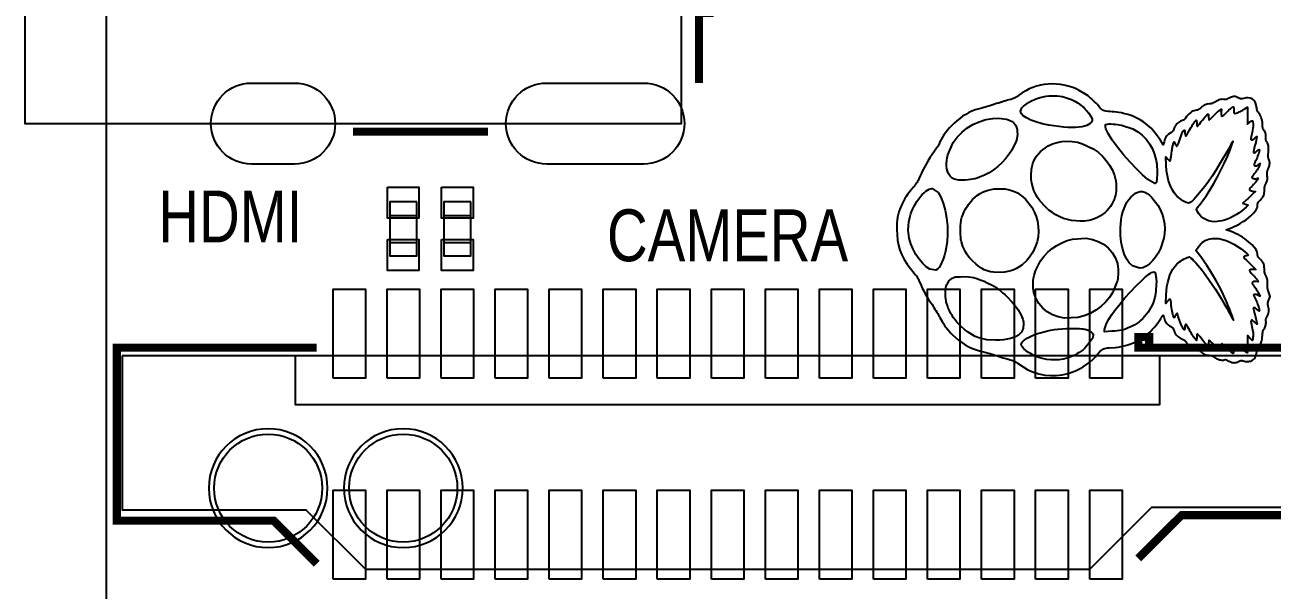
# Model space of a CAD drawing. Extents: x 2 to 217, y -24 to 87.
# Drawn here: x 81.74 to 104.82, y 37.11 to 47.58 of the extents above; entities that cross this region are included whole.
import ezdxf
from ezdxf.enums import TextEntityAlignment as Align

# ---------------------------------------------------------------- set-up
doc = ezdxf.new("R2010")
doc.units = 0
for name, color, linetype in [('BOARD_OUTLINE', 85, 'CONTINUOUS'), ('PARTS_BOTTOM', 12, 'CONTINUOUS'), ('PARTS_TOP', 30, 'CONTINUOUS'), ('PINS_BOTTOM', 5, 'CONTINUOUS'), ('PINS_TOP', 1, 'CONTINUOUS'), ('SILK_BOTTOM', 85, 'CONTINUOUS'), ('SILK_TOP', 2, 'CONTINUOUS')]:
    doc.layers.add(name, color=color, linetype=linetype)

msp = doc.modelspace()

# ---------------------------------------------------------------- linework, layer by layer
at = {"layer": 'BOARD_OUTLINE'}
msp.add_lwpolyline([(83.242642, 82), (83.242642, 3, 0.414214), (86.242642, 0), (136.242642, 0, 0.414214), (139.242642, 3), (139.242642, 82, 0.414214), (136.242642, 85), (86.242642, 85, 0.414214)], format="xyb", close=True, dxfattribs=at)
at = {"layer": 'PARTS_BOTTOM'}
for points in [[(86.242642, 37.9, 1), (86.242642, 40.1, 1), (86.242642, 37.9)], [(88.742642, 37.9, 1), (88.742642, 40.1, 1), (88.742642, 37.9)]]:
    msp.add_lwpolyline(points, format="xyb", dxfattribs=at)
at = {"layer": 'PARTS_TOP'}
for points in [[(93.892642, 60.25), (81.742642, 60.25), (81.742642, 45.75), (93.892642, 45.75), (93.892642, 60.25)], [(88.992642, 44.3), (88.492642, 44.3), (88.492642, 43.3), (88.992642, 43.3), (88.992642, 44.3)], [(89.992642, 44.3), (89.492642, 44.3), (89.492642, 43.3), (89.992642, 43.3), (89.992642, 44.3)], [(88.492642, 44.05), (88.992642, 44.05)], [(89.492642, 44.05), (89.992642, 44.05)], [(88.492642, 43.55), (88.992642, 43.55)], [(89.492642, 43.55), (89.992642, 43.55)], [(83.542642, 41.45), (83.542642, 38.6), (86.942642, 38.6), (88.042642, 37.5), (101.442642, 37.5), (102.592642, 38.65), (105.942642, 38.65), (105.942642, 41.45), (83.542642, 41.45)], [(86.742642, 41.45), (86.742642, 40.55), (102.742642, 40.55), (102.742642, 41.45)]]:
    msp.add_lwpolyline(points, dxfattribs=at)
at = {"layer": 'PINS_BOTTOM'}
for points in [[(86.732642, 45), (85.932642, 45, -1), (85.932642, 46.5), (86.732642, 46.5, -1)], [(93.192642, 45), (91.392642, 45, -1), (91.392642, 46.5), (93.192642, 46.5, -1)]]:
    msp.add_lwpolyline(points, format="xyb", close=True, dxfattribs=at)
for centre in [(86.242642, 39), (88.742642, 39)]:
    msp.add_circle(centre, 1, dxfattribs=at)
at = {"layer": 'PINS_TOP'}
for points in [[(86.732642, 45), (85.932642, 45, -1), (85.932642, 46.5), (86.732642, 46.5, -1)], [(93.192642, 45), (91.392642, 45, -1), (91.392642, 46.5), (93.192642, 46.5, -1)]]:
    msp.add_lwpolyline(points, format="xyb", close=True, dxfattribs=at)
for points in [[(88.452642, 44.57), (89.032642, 44.57), (89.032642, 44), (88.452642, 44)], [(89.452642, 44.57), (90.032642, 44.57), (90.032642, 44), (89.452642, 44)], [(88.452642, 43.6), (89.032642, 43.6), (89.032642, 43.03), (88.452642, 43.03)], [(89.452642, 43.6), (90.032642, 43.6), (90.032642, 43.03), (89.452642, 43.03)], [(87.442642, 41.035), (87.442642, 42.685), (88.042642, 42.685), (88.042642, 41.035)], [(88.442642, 41.035), (88.442642, 42.685), (89.042642, 42.685), (89.042642, 41.035)], [(89.442642, 41.035), (89.442642, 42.685), (90.042642, 42.685), (90.042642, 41.035)], [(90.442642, 41.035), (90.442642, 42.685), (91.042642, 42.685), (91.042642, 41.035)], [(91.442642, 41.035), (91.442642, 42.685), (92.042642, 42.685), (92.042642, 41.035)], [(92.442642, 41.035), (92.442642, 42.685), (93.042642, 42.685), (93.042642, 41.035)], [(93.442642, 41.035), (93.442642, 42.685), (94.042642, 42.685), (94.042642, 41.035)], [(94.442642, 41.035), (94.442642, 42.685), (95.042642, 42.685), (95.042642, 41.035)], [(95.442642, 41.035), (95.442642, 42.685), (96.042642, 42.685), (96.042642, 41.035)], [(96.442642, 41.035), (96.442642, 42.685), (97.042642, 42.685), (97.042642, 41.035)], [(97.442642, 41.035), (97.442642, 42.685), (98.042642, 42.685), (98.042642, 41.035)], [(98.442642, 41.035), (98.442642, 42.685), (99.042642, 42.685), (99.042642, 41.035)], [(99.442642, 41.035), (99.442642, 42.685), (100.042642, 42.685), (100.042642, 41.035)], [(100.442642, 41.035), (100.442642, 42.685), (101.042642, 42.685), (101.042642, 41.035)], [(101.442642, 41.035), (101.442642, 42.685), (102.042642, 42.685), (102.042642, 41.035)], [(87.442642, 37.315), (87.442642, 38.965), (88.042642, 38.965), (88.042642, 37.315)], [(88.442642, 37.315), (88.442642, 38.965), (89.042642, 38.965), (89.042642, 37.315)], [(89.442642, 37.315), (89.442642, 38.965), (90.042642, 38.965), (90.042642, 37.315)], [(90.442642, 37.315), (90.442642, 38.965), (91.042642, 38.965), (91.042642, 37.315)], [(91.442642, 37.315), (91.442642, 38.965), (92.042642, 38.965), (92.042642, 37.315)], [(92.442642, 37.315), (92.442642, 38.965), (93.042642, 38.965), (93.042642, 37.315)], [(93.442642, 37.315), (93.442642, 38.965), (94.042642, 38.965), (94.042642, 37.315)], [(94.442642, 37.315), (94.442642, 38.965), (95.042642, 38.965), (95.042642, 37.315)], [(95.442642, 37.315), (95.442642, 38.965), (96.042642, 38.965), (96.042642, 37.315)], [(96.442642, 37.315), (96.442642, 38.965), (97.042642, 38.965), (97.042642, 37.315)], [(97.442642, 37.315), (97.442642, 38.965), (98.042642, 38.965), (98.042642, 37.315)], [(98.442642, 37.315), (98.442642, 38.965), (99.042642, 38.965), (99.042642, 37.315)], [(99.442642, 37.315), (99.442642, 38.965), (100.042642, 38.965), (100.042642, 37.315)], [(100.442642, 37.315), (100.442642, 38.965), (101.042642, 38.965), (101.042642, 37.315)], [(101.442642, 37.315), (101.442642, 38.965), (102.042642, 38.965), (102.042642, 37.315)]]:
    msp.add_lwpolyline(points, close=True, dxfattribs=at)
at = {"layer": 'SILK_BOTTOM'}
for points in [[(104.760342, 45.0731), (104.753942, 45.0919), (104.751242, 45.1021), (104.748942, 45.1127), (104.747142, 45.1232), (104.745842, 45.1335), (104.745042, 45.1432), (104.744842, 45.1522), (104.745242, 45.1602), (104.750342, 45.2456), (104.750942, 45.2801), (104.750142, 45.3097), (104.747842, 45.3351), (104.744242, 45.3566), (104.739142, 45.3749), (104.732442, 45.3905), (104.724342, 45.4038), (104.713242, 45.4202), (104.709142, 45.428), (104.705942, 45.4355), (104.703542, 45.4429), (104.702142, 45.4501), (104.701442, 45.4571), (104.701542, 45.4641), (104.702342, 45.4711), (104.704142, 45.5072), (104.702142, 45.5278), (104.698442, 45.549), (104.693342, 45.5697), (104.687042, 45.5892), (104.679642, 45.6065), (104.671542, 45.6209), (104.662842, 45.6312), (104.653542, 45.6423), (104.649942, 45.6489), (104.646942, 45.6564), (104.644642, 45.6652), (104.642942, 45.6755), (104.641742, 45.6874), (104.641042, 45.7012), (104.640842, 45.7171), (104.636842, 45.7745), (104.632142, 45.8027), (104.625642, 45.8301), (104.617642, 45.8563), (104.608142, 45.8809), (104.597342, 45.9035), (104.585442, 45.9236), (104.572342, 45.941), (104.558242, 45.9595), (104.552642, 45.969), (104.547842, 45.979), (104.543742, 45.9897), (104.540342, 46.0012), (104.537442, 46.0138), (104.534942, 46.0277), (104.532942, 46.0431), (104.513042, 46.1304), (104.495742, 46.1635), (104.473542, 46.1895), (104.446342, 46.2086), (104.414242, 46.2206), (104.377142, 46.2257), (104.335142, 46.2238), (104.288042, 46.2149), (104.262642, 46.2097), (104.252242, 46.2086), (104.242642, 46.2085), (104.233442, 46.2096), (104.224142, 46.2118), (104.214242, 46.2154), (104.203242, 46.2202), (104.190642, 46.2265), (104.152842, 46.2429), (104.135942, 46.2473), (104.119642, 46.249), (104.103142, 46.2482), (104.085942, 46.2447), (104.067342, 46.2385), (104.046742, 46.2298), (104.023542, 46.2183), (103.994942, 46.2042), (103.983142, 46.1992), (103.972542, 46.1955), (103.962842, 46.1931), (103.953742, 46.1919), (103.945042, 46.1918), (103.936242, 46.1929), (103.927242, 46.1951), (103.894942, 46.1986), (103.877442, 46.1972), (103.858942, 46.1937), (103.839842, 46.1882), (103.820042, 46.1807), (103.799742, 46.1712), (103.778942, 46.1598), (103.757842, 46.1464), (103.734242, 46.1322), (103.723142, 46.1265), (103.712342, 46.1219), (103.701542, 46.1181), (103.690842, 46.1152), (103.679842, 46.1132), (103.668642, 46.112), (103.656942, 46.1116), (103.616142, 46.108), (103.596942, 46.1034), (103.578342, 46.0969), (103.560342, 46.0886), (103.542842, 46.0784), (103.525742, 46.0663), (103.508842, 46.0522), (103.492142, 46.0362), (103.474842, 46.0198), (103.466542, 46.0133), (103.458442, 46.0078), (103.450442, 46.0033), (103.442742, 45.9999), (103.435042, 45.9975), (103.427642, 45.996), (103.420242, 45.9956), (103.374942, 45.9877), (103.351742, 45.978), (103.328342, 45.9647), (103.304942, 45.9479), (103.281742, 45.9277), (103.258842, 45.9042), (103.236542, 45.8777), (103.214842, 45.8482), (103.204742, 45.835), (103.199242, 45.829), (103.193742, 45.8236), (103.188342, 45.819), (103.183242, 45.8152), (103.178442, 45.8123), (103.174242, 45.8105), (103.170742, 45.8099), (103.142142, 45.8023), (103.124542, 45.7938), (103.105942, 45.7828), (103.087342, 45.7702), (103.069542, 45.7565), (103.053542, 45.7422), (103.040142, 45.7281), (103.030342, 45.7148), (103.021442, 45.6989), (103.016842, 45.6899), (103.012342, 45.6804), (103.008042, 45.6708), (103.003942, 45.6611), (103.000242, 45.6518), (102.997042, 45.6429), (102.994342, 45.6347), (102.986642, 45.6154), (102.982042, 45.6073), (102.976642, 45.6001), (102.970342, 45.5935), (102.963042, 45.5874), (102.954442, 45.5818), (102.944442, 45.5763), (102.932842, 45.5709), (102.898642, 45.5501), (102.883242, 45.5364), (102.869042, 45.5206), (102.856042, 45.5027), (102.844442, 45.4828), (102.834142, 45.461), (102.825342, 45.4374), (102.818042, 45.4119), (102.804042, 45.3562), (102.750742, 45.4409), (102.637542, 45.5948), (102.576942, 45.661), (102.513542, 45.7202), (102.447042, 45.7726), (102.377142, 45.8184), (102.303942, 45.8578), (102.226942, 45.8909), (102.146242, 45.9178), (102.070242, 45.9369), (102.028042, 45.9454), (101.984442, 45.953), (101.940542, 45.9595), (101.897342, 45.9649), (101.855942, 45.969), (101.817442, 45.9715), (101.783042, 45.9724), (101.738942, 45.9774), (101.717342, 45.9834), (101.696642, 45.9915), (101.677142, 46.0015), (101.659142, 46.0131), (101.643142, 46.0262), (101.629342, 46.0405), (101.618242, 46.0559), (101.585342, 46.0992), (101.561142, 46.1259), (101.533442, 46.1545), (101.503442, 46.1836), (101.472342, 46.2121), (101.441442, 46.2389), (101.411942, 46.2626), (101.385042, 46.2822), (101.249442, 46.3632), (101.181542, 46.3956), (101.113042, 46.4227), (101.043542, 46.4446), (100.972842, 46.4615), (100.900442, 46.4735), (100.826042, 46.4805), (100.749242, 46.4829), (100.601342, 46.4724), (100.529642, 46.4594), (100.459442, 46.4411), (100.390742, 46.4177), (100.323742, 46.3892), (100.258142, 46.3555), (100.194242, 46.3167), (100.131942, 46.2729), (100.095042, 46.2469), (100.078142, 46.2363), (100.061942, 46.227), (100.046242, 46.219), (100.030642, 46.212), (100.014942, 46.206), (99.998942, 46.2008), (99.982242, 46.1963), (99.946042, 46.1871), (99.921042, 46.18), (99.892442, 46.1716), (99.860942, 46.1621), (99.827342, 46.1519), (99.792342, 46.141), (99.756742, 46.1298), (99.721242, 46.1186), (99.649142, 46.0955), (99.613042, 46.0843), (99.577842, 46.0738), (99.544542, 46.064), (99.513842, 46.0553), (99.486442, 46.0478), (99.463242, 46.0417), (99.445042, 46.0373), (99.324342, 46.0024), (99.264942, 45.9787), (99.206242, 45.951), (99.148642, 45.9194), (99.092242, 45.884), (99.037242, 45.845), (98.983842, 45.8025), (98.932242, 45.7565), (98.851242, 45.6729), (98.813442, 45.6287), (98.778242, 45.5837), (98.745942, 45.5388), (98.717142, 45.4946), (98.692442, 45.4519), (98.672342, 45.4113), (98.657242, 45.3736), (98.648242, 45.3553), (98.640842, 45.3422), (98.631842, 45.3271), (98.621342, 45.3104), (98.609742, 45.2925), (98.597242, 45.2738), (98.583942, 45.2547), (98.570242, 45.2356), (98.486642, 45.1134), (98.449742, 45.0553), (98.415742, 44.9986), (98.384542, 44.9431), (98.355742, 44.8883), (98.329342, 44.834), (98.304942, 44.7797), (98.282442, 44.725), (98.268042, 44.6941), (98.258942, 44.6777), (98.248642, 44.6608), (98.237342, 44.6436), (98.225142, 44.6262), (98.212042, 44.6088), (98.198242, 44.5914), (98.183842, 44.5742), (98.121442, 44.5004), (98.095342, 44.4671), (98.072042, 44.4351), (98.050742, 44.4035), (98.030942, 44.3715), (98.012142, 44.3383), (97.993642, 44.3028), (97.974942, 44.2644), (97.931042, 44.1616), (97.914142, 44.1123), (97.900442, 44.0633), (97.889542, 44.0136), (97.881442, 43.9625), (97.875942, 43.9089), (97.872742, 43.8521), (97.871742, 43.791), (97.885642, 43.5899), (97.904142, 43.4961), (97.930842, 43.4059), (97.965942, 43.3184), (98.009842, 43.2327), (98.062842, 43.1481), (98.125442, 43.0637), (98.197742, 42.9788), (98.220142, 42.9514), (98.231042, 42.9365), (98.241542, 42.9212), (98.251542, 42.9056), (98.260742, 42.89), (98.269042, 42.8747), (98.276342, 42.8597), (98.282442, 42.8454), (98.321542, 42.754), (98.345842, 42.7037), (98.372742, 42.6517), (98.401442, 42.5989), (98.431742, 42.5461), (98.462942, 42.4943), (98.494542, 42.4445), (98.526142, 42.3975), (98.561642, 42.3447), (98.579942, 42.3163), (98.598042, 42.2874), (98.615542, 42.2589), (98.632042, 42.2312), (98.647042, 42.2052), (98.660242, 42.1815), (98.671142, 42.1608), (98.713342, 42.0835), (98.735642, 42.0472), (98.759042, 42.0122), (98.783742, 41.9781), (98.810142, 41.9445), (98.838242, 41.9112), (98.868442, 41.8778), (98.900842, 41.8441), (99.017942, 41.7383), (99.078542, 41.6932), (99.141242, 41.6531), (99.206242, 41.6176), (99.274342, 41.5865), (99.345742, 41.5595), (99.421042, 41.5364), (99.500742, 41.5169), (99.544742, 41.5063), (99.571342, 41.4992), (99.600142, 41.4912), (99.630242, 41.4824), (99.661042, 41.473), (99.691742, 41.4633), (99.721742, 41.4535), (99.750242, 41.4438), (99.807342, 41.4245), (99.835942, 41.4153), (99.863942, 41.4065), (99.890442, 41.3985), (99.915042, 41.3914), (99.937042, 41.3854), (99.955742, 41.3808), (99.970642, 41.3776), (100.002442, 41.3694), (100.017342, 41.3642), (100.031942, 41.3582), (100.046242, 41.3513), (100.060442, 41.3435), (100.074742, 41.3347), (100.089242, 41.3248), (100.104142, 41.3138), (100.299342, 41.1916), (100.400842, 41.1474), (100.504542, 41.1145), (100.610042, 41.093), (100.716942, 41.083), (100.825142, 41.0846), (100.934242, 41.0976), (101.043942, 41.1224), (101.181842, 41.1734), (101.251342, 41.2074), (101.319242, 41.2461), (101.384442, 41.2884), (101.445342, 41.3335), (101.500642, 41.3807), (101.549142, 41.4289), (101.589242, 41.4774), (101.632342, 41.5287), (101.653642, 41.5484), (101.675442, 41.5645), (101.697942, 41.5772), (101.721742, 41.5866), (101.747042, 41.5931), (101.774242, 41.5969), (101.803942, 41.5981), (101.911942, 41.6044), (101.967342, 41.6115), (102.022842, 41.6212), (102.077942, 41.6333), (102.132042, 41.6477), (102.184642, 41.6643), (102.235242, 41.683), (102.283142, 41.7037), (102.399942, 41.7666), (102.453742, 41.8028), (102.504942, 41.8426), (102.553842, 41.8862), (102.600942, 41.934), (102.646442, 41.9862), (102.690842, 42.0431), (102.734442, 42.1051), (102.756842, 42.1388), (102.767142, 42.1538), (102.776542, 42.1672), (102.784842, 42.1788), (102.791842, 42.1883), (102.797342, 42.1954), (102.801142, 42.1999), (102.802942, 42.2014), (102.805142, 42.1983), (102.806642, 42.1947), (102.808342, 42.1898), (102.810342, 42.1838), (102.812342, 42.1768), (102.814542, 42.1691), (102.816842, 42.1606), (102.819142, 42.1515), (102.835642, 42.1053), (102.846142, 42.0842), (102.858042, 42.0647), (102.871142, 42.0471), (102.885442, 42.0313), (102.900742, 42.0176), (102.917042, 42.0062), (102.934042, 41.9972), (102.955942, 41.9864), (102.964542, 41.9806), (102.971942, 41.9743), (102.978342, 41.9671), (102.983942, 41.9589), (102.989142, 41.9493), (102.994042, 41.9382), (102.999042, 41.9253), (103.018542, 41.8779), (103.030342, 41.8575), (103.043542, 41.839), (103.058342, 41.8223), (103.074842, 41.8074), (103.092942, 41.7942), (103.112942, 41.7825), (103.134742, 41.7721), (103.161142, 41.7595), (103.173142, 41.7524), (103.184442, 41.7448), (103.195142, 41.7367), (103.205042, 41.728), (103.214342, 41.7189), (103.223042, 41.7092), (103.231042, 41.699), (103.267442, 41.6556), (103.286042, 41.6373), (103.304942, 41.6214), (103.324042, 41.6079), (103.343142, 41.5967), (103.362342, 41.5881), (103.381442, 41.582), (103.400442, 41.5784), (103.424242, 41.5739), (103.435042, 41.5705), (103.445442, 41.5662), (103.455542, 41.5609), (103.465742, 41.5545), (103.476042, 41.5468), (103.486642, 41.5378), (103.497942, 41.5273), (103.532042, 41.4981), (103.548342, 41.4869), (103.564742, 41.4777), (103.581242, 41.4706), (103.598342, 41.4652), (103.616242, 41.4616), (103.635242, 41.4595), (103.655742, 41.4588), (103.677542, 41.4572), (103.688142, 41.4551), (103.698942, 41.4519), (103.709842, 41.4478), (103.721142, 41.4425), (103.733042, 41.4361), (103.745542, 41.4284), (103.759042, 41.4194), (103.801142, 41.3946), (103.822142, 41.3853), (103.842842, 41.378), (103.862942, 41.3729), (103.882242, 41.37), (103.900542, 41.3694), (103.917542, 41.3711), (103.933042, 41.3753), (103.947142, 41.3789), (103.954042, 41.3793), (103.961042, 41.3786), (103.968442, 41.3769), (103.976242, 41.374), (103.984842, 41.3699), (103.994342, 41.3646), (104.004942, 41.3579), (104.046642, 41.3355), (104.067342, 41.3285), (104.088142, 41.3241), (104.108942, 41.3225), (104.129742, 41.3235), (104.150742, 41.3273), (104.171742, 41.3337), (104.192942, 41.3428), (104.219042, 41.3541), (104.229542, 41.3577), (104.239042, 41.3602), (104.247742, 41.3614), (104.256142, 41.3616), (104.264642, 41.3606), (104.273542, 41.3586), (104.283442, 41.3556), (104.322342, 41.346), (104.342542, 41.3438), (104.362742, 41.3434), (104.382642, 41.3447), (104.401842, 41.3476), (104.420042, 41.3521), (104.436742, 41.3583), (104.451642, 41.366), (104.480142, 41.3886), (104.492042, 41.4024), (104.502442, 41.4181), (104.511342, 41.4357), (104.518842, 41.4553), (104.524842, 41.4771), (104.529542, 41.501), (104.532942, 41.5273), (104.536742, 41.5551), (104.539242, 41.5674), (104.542242, 41.5786), (104.545742, 41.5889), (104.549742, 41.5982), (104.554342, 41.6067), (104.559542, 41.6144), (104.565442, 41.6213), (104.593042, 41.6567), (104.603942, 41.6754), (104.613042, 41.6953), (104.620642, 41.7165), (104.626642, 41.7396), (104.631442, 41.7649), (104.634942, 41.7926), (104.637342, 41.8232), (104.640842, 41.8645), (104.643042, 41.8812), (104.645642, 41.8956), (104.648642, 41.908), (104.652142, 41.9187), (104.656242, 41.9278), (104.660942, 41.9357), (104.666342, 41.9427), (104.683242, 41.9683), (104.690142, 41.9844), (104.695942, 42.002), (104.700542, 42.0205), (104.703642, 42.0395), (104.705242, 42.0583), (104.705242, 42.0765), (104.703442, 42.0935), (104.701842, 42.1103), (104.702142, 42.1181), (104.703242, 42.1256), (104.705142, 42.1331), (104.707942, 42.1405), (104.711642, 42.1481), (104.716342, 42.156), (104.722042, 42.1643), (104.740342, 42.1997), (104.746942, 42.2212), (104.751642, 42.2445), (104.754542, 42.2691), (104.755542, 42.2946), (104.754542, 42.3204), (104.751542, 42.3459), (104.746442, 42.3708), (104.740142, 42.3982), (104.738842, 42.4097), (104.738742, 42.4205), (104.739942, 42.4312), (104.742342, 42.4426), (104.746142, 42.4552), (104.751342, 42.4698), (104.758042, 42.4869), (104.783542, 42.5484), (104.756842, 42.6215), (104.744642, 42.6567), (104.740142, 42.673), (104.736742, 42.689), (104.734242, 42.7051), (104.732542, 42.7219), (104.731542, 42.7398), (104.731142, 42.7591), (104.731342, 42.7804), (104.731842, 42.8218), (104.731142, 42.8385), (104.729542, 42.8534), (104.727042, 42.867), (104.723442, 42.8801), (104.718542, 42.8932), (104.712342, 42.9069), (104.704642, 42.922), (104.692042, 42.9492), (104.687342, 42.9623), (104.683442, 42.9753), (104.680442, 42.9885), (104.678242, 43.0023), (104.676742, 43.0169), (104.675942, 43.0326), (104.675642, 43.0496), (104.672442, 43.1008), (104.668242, 43.1232), (104.662042, 43.1439), (104.653542, 43.1636), (104.642842, 43.1826), (104.629442, 43.2013), (104.613342, 43.2203), (104.594442, 43.2399), (104.572642, 43.2624), (104.564842, 43.272), (104.558842, 43.2811), (104.554342, 43.2901), (104.551242, 43.2994), (104.549342, 43.3096), (104.548242, 43.3209), (104.548042, 43.3339), (104.542742, 43.3709), (104.535742, 43.3899), (104.525642, 43.4095), (104.512042, 43.4302), (104.494842, 43.4523), (104.473842, 43.4761), (104.448642, 43.5018), (104.419242, 43.53), (104.346042, 43.5923), (104.307642, 43.6206), (104.267842, 43.647), (104.226342, 43.6718), (104.183042, 43.695), (104.137642, 43.7167), (104.089942, 43.7371), (104.039742, 43.7562), (103.966742, 43.7829), (104.046742, 43.8142), (104.170842, 43.8697), (104.229042, 43.9009), (104.284142, 43.934), (104.335742, 43.9689), (104.383542, 44.0053), (104.426942, 44.0428), (104.465642, 44.0813), (104.499242, 44.1205), (104.521742, 44.1511), (104.529942, 44.1639), (104.536342, 44.1757), (104.541042, 44.1868), (104.544342, 44.1978), (104.546542, 44.2091), (104.547642, 44.2211), (104.548042, 44.2342), (104.549142, 44.2596), (104.551042, 44.27), (104.553942, 44.2796), (104.558342, 44.2887), (104.564342, 44.2978), (104.572142, 44.3076), (104.582142, 44.3183), (104.594442, 44.3306), (104.629442, 44.3691), (104.642842, 44.3878), (104.653542, 44.4067), (104.662042, 44.4263), (104.668242, 44.4469), (104.672442, 44.4691), (104.674842, 44.4932), (104.675642, 44.5197), (104.676742, 44.5527), (104.678242, 44.5672), (104.680542, 44.5807), (104.683642, 44.5937), (104.687642, 44.6064), (104.692642, 44.6192), (104.698642, 44.6323), (104.705842, 44.6461), (104.720142, 44.6747), (104.724942, 44.6871), (104.728342, 44.6992), (104.730542, 44.7116), (104.731542, 44.725), (104.731442, 44.7402), (104.730642, 44.7578), (104.729042, 44.7784), (104.726542, 44.8148), (104.726442, 44.8301), (104.727142, 44.844), (104.728742, 44.8568), (104.731142, 44.8691), (104.734542, 44.8811), (104.738742, 44.8933), (104.744042, 44.9061), (104.762142, 44.9526), (104.767842, 44.9726), (104.771542, 44.9909), (104.773242, 45.008), (104.772842, 45.0244), (104.770542, 45.0404), (104.766342, 45.0565)], [(101.450042, 45.7496), (101.389242, 45.714), (101.347242, 45.7004), (101.298042, 45.6897), (101.242242, 45.682), (101.180442, 45.6773), (101.113042, 45.6757), (101.040742, 45.6774), (100.963842, 45.6823), (100.685842, 45.7197), (100.561042, 45.7471), (100.449042, 45.7792), (100.352042, 45.815), (100.272542, 45.8537), (100.212742, 45.8944), (100.175142, 45.9362), (100.162142, 45.9782), (100.188842, 46.0382), (100.219742, 46.0711), (100.260342, 46.1044), (100.308742, 46.137), (100.363542, 46.1679), (100.423042, 46.196), (100.485642, 46.2201), (100.549642, 46.2392), (100.639842, 46.2555), (100.689042, 46.2601), (100.739642, 46.2624), (100.790642, 46.2624), (100.841142, 46.2601), (100.889942, 46.2555), (100.936242, 46.2485), (100.978942, 46.2392), (101.107742, 46.193), (101.170242, 46.1611), (101.230342, 46.1243), (101.286942, 46.0834), (101.339142, 46.0389), (101.385942, 45.9916), (101.426342, 45.9421), (101.459342, 45.8911), (101.480642, 45.8496), (101.486342, 45.8328), (101.488642, 45.8178), (101.487742, 45.804), (101.483342, 45.7909), (101.475642, 45.7779), (101.464542, 45.7643)], [(104.556142, 44.9165), (104.545242, 44.8991), (104.538342, 44.8887), (104.530742, 44.8777), (104.522542, 44.8662), (104.513942, 44.8545), (104.505142, 44.843), (104.496342, 44.8318), (104.487642, 44.8214), (104.472242, 44.8017), (104.465442, 44.7924), (104.459242, 44.7838), (104.453942, 44.7759), (104.449542, 44.7691), (104.446342, 44.7634), (104.444242, 44.7591), (104.443542, 44.7564), (104.451042, 44.7439), (104.459442, 44.7384), (104.469942, 44.7338), (104.481842, 44.7302), (104.494642, 44.7279), (104.507442, 44.7271), (104.519642, 44.728), (104.530542, 44.7309), (104.540842, 44.7342), (104.545342, 44.7354), (104.549342, 44.7363), (104.552842, 44.7369), (104.555642, 44.7371), (104.557842, 44.737), (104.559142, 44.7364), (104.559642, 44.7355), (104.549842, 44.7147), (104.538942, 44.6984), (104.525042, 44.6796), (104.509042, 44.6592), (104.491742, 44.6384), (104.473842, 44.6181), (104.456442, 44.5995), (104.440042, 44.5835), (104.414642, 44.5592), (104.406342, 44.5504), (104.400742, 44.5431), (104.397642, 44.5371), (104.396842, 44.5319), (104.398142, 44.5272), (104.401442, 44.5225), (104.406442, 44.5174), (104.416242, 44.5112), (104.422342, 44.5083), (104.429142, 44.5056), (104.436342, 44.5031), (104.443942, 44.5009), (104.451642, 44.499), (104.459242, 44.4975), (104.466742, 44.4965), (104.507342, 44.493), (104.455142, 44.4408), (104.432942, 44.4189), (104.420242, 44.4066), (104.406842, 44.3938), (104.392942, 44.3807), (104.379142, 44.3678), (104.365542, 44.3553), (104.352442, 44.3436), (104.340342, 44.3329), (104.277642, 44.2772), (104.326342, 44.2586), (104.375142, 44.24), (104.336842, 44.2006), (104.258042, 44.1334), (104.209542, 44.0994), (104.156942, 44.0664), (104.101742, 44.0352), (104.045642, 44.0067), (103.990042, 43.9818), (103.936542, 43.9615), (103.886642, 43.9465), (103.760142, 43.9314), (103.700042, 43.9364), (103.642942, 43.9495), (103.589542, 43.9704), (103.540742, 43.9988), (103.497042, 44.0344), (103.459342, 44.077), (103.428342, 44.1263), (103.419742, 44.1457), (103.418242, 44.1538), (103.419042, 44.162), (103.422342, 44.1711), (103.428742, 44.182), (103.438442, 44.1956), (103.451642, 44.2127), (103.468942, 44.2342), (103.603042, 44.4184), (103.671642, 44.5256), (103.739942, 44.6405), (103.806942, 44.7612), (103.871542, 44.8858), (103.932742, 45.0125), (103.989542, 45.1394), (104.040942, 45.2646), (104.081542, 45.3711), (104.091842, 45.4015), (104.095242, 45.4167), (104.091542, 45.4167), (104.080542, 45.4015), (104.062042, 45.3711), (104.035742, 45.3254), (104.001542, 45.2646), (103.846642, 44.9967), (103.774742, 44.8801), (103.705642, 44.7735), (103.638442, 44.6758), (103.572242, 44.5859), (103.506442, 44.5026), (103.440142, 44.4248), (103.372642, 44.3514), (103.323342, 44.3028), (103.304442, 44.2881), (103.287142, 44.2795), (103.269942, 44.2768), (103.250942, 44.2798), (103.228642, 44.2881), (103.201242, 44.3016), (103.167242, 44.3201), (103.055242, 44.4068), (103.007742, 44.4645), (102.966342, 44.5311), (102.931142, 44.6061), (102.902442, 44.689), (102.880442, 44.7793), (102.865342, 44.8766), (102.857442, 44.9803), (102.851642, 45.1311), (102.886442, 45.0905), (102.900842, 45.0752), (102.907242, 45.0694), (102.913042, 45.0648), (102.918342, 45.0615), (102.922942, 45.0595), (102.926842, 45.0588), (102.930242, 45.0595), (102.932842, 45.0615), (102.937342, 45.0731), (102.939942, 45.0841), (102.942642, 45.098), (102.945442, 45.1144), (102.948242, 45.133), (102.951042, 45.1532), (102.953642, 45.1748), (102.956042, 45.1973), (102.962242, 45.2433), (102.965742, 45.2659), (102.969442, 45.2876), (102.973242, 45.3079), (102.976942, 45.3263), (102.980642, 45.3424), (102.984142, 45.3556), (102.987442, 45.3655), (103.005942, 45.4085), (103.025742, 45.369), (103.033042, 45.3556), (103.036842, 45.3495), (103.040642, 45.344), (103.044342, 45.3391), (103.047742, 45.3351), (103.050942, 45.3321), (103.053642, 45.3302), (103.055842, 45.3296), (103.061342, 45.3359), (103.065542, 45.3439), (103.070642, 45.3547), (103.076342, 45.3679), (103.082542, 45.3833), (103.089042, 45.4004), (103.095642, 45.419), (103.102242, 45.4386), (103.138742, 45.5384), (103.154442, 45.5751), (103.168242, 45.6026), (103.179942, 45.6207), (103.189342, 45.629), (103.196242, 45.6273), (103.200542, 45.6154), (103.202042, 45.5929), (103.204242, 45.566), (103.206642, 45.5534), (103.209742, 45.5419), (103.213342, 45.5322), (103.217142, 45.5246), (103.221142, 45.5197), (103.225042, 45.518), (103.228742, 45.5198), (103.233342, 45.5278), (103.237642, 45.5356), (103.243142, 45.5456), (103.249642, 45.5575), (103.256942, 45.571), (103.264942, 45.5858), (103.273342, 45.6018), (103.282142, 45.6185), (103.317542, 45.6809), (103.335542, 45.7101), (103.352942, 45.7371), (103.369342, 45.7609), (103.384242, 45.7809), (103.397042, 45.7963), (103.407242, 45.8062), (103.414442, 45.8099), (103.417342, 45.8067), (103.418542, 45.8029), (103.419742, 45.7978), (103.420642, 45.7916), (103.421442, 45.7845), (103.422042, 45.7765), (103.422442, 45.7679), (103.422542, 45.7589), (103.423142, 45.7402), (103.423942, 45.7317), (103.424942, 45.7239), (103.426242, 45.7169), (103.427642, 45.711), (103.429342, 45.7062), (103.431042, 45.7028), (103.432942, 45.7008), (103.438442, 45.7013), (103.442142, 45.7035), (103.446342, 45.7069), (103.450942, 45.7113), (103.455942, 45.7168), (103.461042, 45.7231), (103.466142, 45.7302), (103.471242, 45.738), (103.506642, 45.786), (103.528542, 45.8135), (103.551542, 45.8412), (103.574042, 45.8674), (103.594942, 45.8906), (103.612742, 45.9092), (103.626142, 45.9215), (103.633642, 45.9259), (103.636742, 45.9227), (103.638142, 45.9189), (103.639442, 45.9139), (103.640642, 45.9078), (103.641642, 45.9008), (103.642342, 45.8931), (103.642842, 45.8848), (103.642942, 45.8761), (103.643442, 45.858), (103.644042, 45.8497), (103.644742, 45.842), (103.645642, 45.8352), (103.646542, 45.8293), (103.647642, 45.8246), (103.648742, 45.8211), (103.649942, 45.8192), (103.657142, 45.8216), (103.663942, 45.8266), (103.672642, 45.8338), (103.683042, 45.843), (103.694742, 45.8539), (103.707542, 45.8663), (103.721342, 45.88), (103.735842, 45.8946), (103.765142, 45.9252), (103.779942, 45.9397), (103.794242, 45.9533), (103.807942, 45.9658), (103.820442, 45.9768), (103.831642, 45.986), (103.841042, 45.9931), (103.848342, 45.9979), (103.883142, 46.0176), (103.877342, 45.9561), (103.876042, 45.9319), (103.876142, 45.9215), (103.876642, 45.9123), (103.877642, 45.9043), (103.878942, 45.8975), (103.880742, 45.8921), (103.882942, 45.888), (103.885442, 45.8853), (103.894842, 45.8869), (103.902242, 45.8911), (103.911342, 45.8975), (103.922042, 45.9059), (103.934042, 45.9163), (103.947342, 45.9286), (103.961742, 45.9426), (103.977142, 45.9584), (104.005842, 45.9871), (104.019942, 46.0006), (104.033342, 46.0131), (104.045942, 46.0244), (104.057342, 46.0342), (104.067242, 46.0424), (104.075442, 46.0485), (104.081542, 46.0524), (104.095042, 46.0585), (104.099542, 46.059), (104.102742, 46.0574), (104.104842, 46.0531), (104.106142, 46.0458), (104.106842, 46.035), (104.107042, 46.0203), (104.107042, 46.0014), (104.107742, 45.9713), (104.108642, 45.9606), (104.110142, 45.9523), (104.112342, 45.9462), (104.115142, 45.942), (104.118842, 45.9393), (104.123442, 45.9379), (104.129142, 45.9375), (104.155242, 45.942), (104.171842, 45.9473), (104.190342, 45.9546), (104.210442, 45.9636), (104.231842, 45.9742), (104.254242, 45.9862), (104.277342, 45.9996), (104.300842, 46.0141), (104.362342, 46.0536), (104.362342, 45.738), (104.407642, 45.7739), (104.431642, 45.7927), (104.439742, 45.7983), (104.445742, 45.8014), (104.450042, 45.8022), (104.453242, 45.8007), (104.455642, 45.797), (104.457642, 45.7911), (104.459842, 45.7832), (104.466442, 45.7436), (104.466942, 45.7208), (104.465542, 45.6946), (104.461942, 45.664), (104.456142, 45.6279), (104.447942, 45.5852), (104.437142, 45.5348), (104.423842, 45.4758), (104.424842, 45.4573), (104.429742, 45.4522), (104.437142, 45.4498), (104.446742, 45.4502), (104.458142, 45.4533), (104.471142, 45.4592), (104.485342, 45.4678), (104.500442, 45.4792), (104.535242, 45.5094), (104.528242, 45.4653), (104.524342, 45.4439), (104.521342, 45.4299), (104.517642, 45.4143), (104.513542, 45.3974), (104.508942, 45.3796), (104.504042, 45.3614), (104.498842, 45.343), (104.493442, 45.3249), (104.476542, 45.2551), (104.473642, 45.2319), (104.474542, 45.2162), (104.479442, 45.2078), (104.488542, 45.2064), (104.501942, 45.2119), (104.519742, 45.224), (104.542242, 45.2425), (104.558042, 45.2556), (104.564542, 45.2603), (104.570142, 45.2638), (104.574642, 45.266), (104.578242, 45.2669), (104.580742, 45.2667), (104.582242, 45.2651), (104.582842, 45.2623), (104.576442, 45.2281), (104.569342, 45.2035), (104.560342, 45.1758), (104.549942, 45.1467), (104.538642, 45.1176), (104.527042, 45.0902), (104.515642, 45.066), (104.505042, 45.0464), (104.495842, 45.0278), (104.491842, 45.0187), (104.488542, 45.01), (104.485842, 45.0019), (104.483842, 44.9945), (104.482642, 44.9882), (104.482342, 44.983), (104.483042, 44.9792), (104.492842, 44.9676), (104.500242, 44.9648), (104.508942, 44.9639), (104.518842, 44.965), (104.529642, 44.968), (104.541142, 44.9729), (104.553142, 44.9797), (104.565442, 44.9884), (104.596742, 45.0128), (104.588642, 44.985), (104.584242, 44.9728), (104.581242, 44.9654), (104.577742, 44.9575), (104.573842, 44.9492), (104.569742, 44.9407), (104.565342, 44.9323), (104.560742, 44.9242)], [(100.080942, 45.4224), (100.002042, 45.2546), (99.948542, 45.1735), (99.887042, 45.0957), (99.818542, 45.0222), (99.744042, 44.9542), (99.664642, 44.8927), (99.581242, 44.8388), (99.494942, 44.7935), (99.403742, 44.7554), (99.360742, 44.7406), (99.318642, 44.7284), (99.276842, 44.7188), (99.234742, 44.7114), (99.191642, 44.7063), (99.147142, 44.7031), (99.100442, 44.7018), (99.021942, 44.704), (98.991242, 44.7071), (98.964742, 44.7121), (98.941542, 44.7192), (98.920442, 44.7287), (98.900342, 44.7409), (98.880242, 44.7562), (98.859142, 44.7749), (98.822042, 44.8321), (98.809042, 44.8706), (98.799842, 44.9142), (98.794642, 44.9618), (98.793542, 45.0123), (98.796642, 45.0647), (98.804142, 45.1178), (98.816142, 45.1706), (98.915942, 45.396), (98.988642, 45.4962), (99.074442, 45.5863), (99.171842, 45.6651), (99.279642, 45.7315), (99.396042, 45.7842), (99.519742, 45.8219), (99.649242, 45.8436), (99.755342, 45.8475), (99.806342, 45.8446), (99.854942, 45.8385), (99.900542, 45.8294), (99.942442, 45.8174), (99.979942, 45.8028), (100.012442, 45.7855), (100.039142, 45.7658), (100.075642, 45.7135), (100.088642, 45.6788), (100.097842, 45.64), (100.103042, 45.5981), (100.104142, 45.5542), (100.100842, 45.5096), (100.093242, 45.4653)], [(102.681142, 44.6786), (102.677142, 44.6647), (102.674542, 44.6589), (102.671442, 44.6539), (102.667942, 44.6496), (102.664042, 44.6461), (102.659742, 44.6434), (102.654942, 44.6415), (102.649742, 44.6403), (102.518742, 44.7121), (102.419642, 44.7984), (102.307342, 44.9087), (102.188542, 45.0358), (102.069942, 45.1723), (101.958542, 45.311), (101.861042, 45.4448), (101.784242, 45.5663), (101.759642, 45.6147), (101.749942, 45.6379), (101.742342, 45.6597), (101.736742, 45.6797), (101.733342, 45.6973), (101.732242, 45.7121), (101.733742, 45.7235), (101.737742, 45.731), (101.771142, 45.7399), (101.800542, 45.7418), (101.835842, 45.742), (101.875142, 45.7408), (101.916342, 45.7381), (101.957642, 45.7339), (101.997042, 45.7285), (102.032542, 45.7217), (102.240842, 45.6486), (102.331942, 45.5954), (102.413942, 45.5316), (102.486442, 45.4577), (102.549142, 45.3739), (102.601742, 45.2807), (102.643842, 45.1784), (102.675342, 45.0673), (102.683542, 44.9981), (102.686342, 44.9501), (102.688142, 44.8974), (102.688942, 44.8434), (102.688642, 44.7913), (102.687242, 44.7443), (102.684742, 44.7056)], [(101.899042, 44.3572), (101.854942, 44.2599), (101.828142, 44.2159), (101.798142, 44.1751), (101.764842, 44.1373), (101.728242, 44.1025), (101.688442, 44.0707), (101.645142, 44.0419), (101.598542, 44.0161), (101.529642, 43.9857), (101.495142, 43.9737), (101.460142, 43.9637), (101.424242, 43.9556), (101.387142, 43.9495), (101.348342, 43.9452), (101.307542, 43.9427), (101.264342, 43.9419), (101.107742, 43.955), (101.032242, 43.9713), (100.958842, 43.9941), (100.887642, 44.0232), (100.818942, 44.0586), (100.752742, 44.1002), (100.689242, 44.1479), (100.628542, 44.2018), (100.521742, 44.3204), (100.478242, 44.3826), (100.441342, 44.4466), (100.411042, 44.5122), (100.387442, 44.5794), (100.370542, 44.648), (100.360442, 44.7179), (100.357042, 44.7889), (100.365042, 44.9062), (100.375142, 44.9594), (100.389742, 45.0097), (100.408742, 45.0574), (100.432542, 45.1029), (100.461042, 45.1467), (100.494642, 45.1893), (100.533442, 45.2309), (100.674142, 45.3369), (100.754042, 45.3745), (100.839242, 45.4016), (100.928742, 45.4181), (101.021642, 45.4239), (101.117142, 45.4187), (101.214142, 45.4024), (101.311942, 45.3748), (101.508542, 45.2806), (101.597142, 45.2174), (101.677942, 45.1452), (101.749742, 45.0651), (101.811442, 44.9783), (101.862142, 44.8861), (101.900542, 44.7897), (101.925742, 44.6902), (101.933142, 44.6199), (101.933742, 44.581), (101.932442, 44.5409), (101.929242, 44.5006), (101.924242, 44.4611), (101.917542, 44.4234), (101.909142, 44.3884)], [(98.804542, 43.559), (98.775642, 43.3875), (98.756342, 43.3109), (98.734342, 43.2416), (98.709842, 43.1806), (98.683442, 43.1286), (98.655342, 43.0867), (98.625942, 43.0558), (98.595742, 43.0368), (98.483742, 43.0529), (98.419142, 43.0966), (98.352842, 43.1592), (98.287942, 43.2369), (98.227342, 43.3263), (98.174242, 43.4236), (98.131642, 43.5252), (98.102642, 43.6274), (98.085442, 43.7788), (98.087542, 43.8552), (98.096842, 43.9316), (98.113042, 44.0078), (98.136242, 44.0835), (98.166242, 44.1584), (98.203042, 44.2324), (98.246442, 44.305), (98.312742, 44.3962), (98.345842, 44.4343), (98.378442, 44.4673), (98.410442, 44.4947), (98.441542, 44.5165), (98.471342, 44.5323), (98.499642, 44.5419), (98.526142, 44.5452), (98.637342, 44.4703), (98.687042, 44.3852), (98.730642, 44.2756), (98.766742, 44.1474), (98.793742, 44.006), (98.810042, 43.857), (98.814242, 43.7062)], [(100.468442, 43.559), (100.442042, 43.4794), (100.423842, 43.4371), (100.403142, 43.3946), (100.380442, 43.3529), (100.356342, 43.313), (100.331442, 43.2759), (100.306342, 43.2427), (100.281642, 43.2144), (100.187142, 43.1286), (100.138542, 43.0943), (100.088542, 43.0653), (100.036742, 43.0415), (99.982642, 43.0227), (99.925842, 43.0086), (99.865842, 42.9991), (99.802442, 42.9939), (99.666042, 42.9972), (99.604642, 43.0069), (99.546642, 43.0225), (99.491342, 43.0443), (99.437842, 43.0725), (99.385342, 43.1076), (99.333142, 43.1497), (99.280342, 43.1993), (99.218142, 43.2655), (99.192542, 43.2972), (99.169742, 43.3291), (99.149442, 43.3619), (99.131042, 43.3964), (99.113942, 43.4335), (99.097742, 43.4739), (99.081842, 43.5184), (99.068542, 43.5619), (99.063842, 43.5825), (99.060242, 43.604), (99.057642, 43.6278), (99.055842, 43.6554), (99.054742, 43.6879), (99.054242, 43.7269), (99.054042, 43.7736), (99.055142, 43.8636), (99.056442, 43.8965), (99.058442, 43.9239), (99.061542, 43.9475), (99.065942, 43.9694), (99.072042, 43.9913), (99.079942, 44.0152), (99.090042, 44.0428), (99.122842, 44.1215), (99.140442, 44.1572), (99.159142, 44.1909), (99.179042, 44.2229), (99.200442, 44.2536), (99.223542, 44.2833), (99.248542, 44.3123), (99.275642, 44.341), (99.367742, 44.4212), (99.414242, 44.4529), (99.461842, 44.4793), (99.511142, 44.5008), (99.562842, 44.5176), (99.617642, 44.53), (99.675942, 44.5384), (99.738642, 44.5429), (99.873142, 44.5381), (99.935142, 44.5279), (99.994042, 44.5123), (100.050242, 44.4911), (100.104042, 44.4642), (100.155842, 44.4315), (100.206042, 44.3928), (100.254942, 44.348), (100.371442, 44.2007), (100.415742, 44.1179), (100.450342, 44.0304), (100.475042, 43.9393), (100.489442, 43.8455), (100.493342, 43.7502), (100.486442, 43.6543)], [(102.814542, 43.6274), (102.752842, 43.4389), (102.709242, 43.3529), (102.659242, 43.2749), (102.604442, 43.2068), (102.546242, 43.1505), (102.486142, 43.108), (102.425842, 43.081), (102.366642, 43.0716), (102.232242, 43.1183), (102.174042, 43.1731), (102.123142, 43.2462), (102.080442, 43.3358), (102.046842, 43.4398), (102.023342, 43.5562), (102.010942, 43.6833), (102.010442, 43.8189), (102.025542, 43.9755), (102.039142, 44.0479), (102.056642, 44.116), (102.078042, 44.1796), (102.103142, 44.2385), (102.132042, 44.2923), (102.164642, 44.3409), (102.200742, 44.3839), (102.288142, 44.4579), (102.331142, 44.479), (102.373942, 44.4894), (102.416842, 44.4892), (102.460242, 44.4784), (102.504242, 44.4568), (102.549142, 44.4246), (102.595242, 44.3816), (102.705042, 44.2373), (102.747742, 44.1567), (102.781942, 44.072), (102.807442, 43.9843), (102.823642, 43.8949), (102.830542, 43.8048), (102.827542, 43.7153)], [(101.954742, 42.8419), (101.871342, 42.6263), (101.808942, 42.5289), (101.734342, 42.4399), (101.648742, 42.3605), (101.553342, 42.2917), (101.449242, 42.2345), (101.337842, 42.1902), (101.220342, 42.1597), (100.973642, 42.1492), (100.859442, 42.1711), (100.753542, 42.2099), (100.657742, 42.2646), (100.573642, 42.3342), (100.503042, 42.4177), (100.447642, 42.5142), (100.409242, 42.6226), (100.396442, 42.7034), (100.394342, 42.748), (100.395042, 42.7943), (100.398342, 42.8415), (100.404442, 42.8886), (100.413142, 42.9349), (100.424442, 42.9796), (100.438242, 43.0217), (100.533142, 43.2078), (100.595842, 43.2913), (100.667442, 43.3674), (100.747042, 43.4354), (100.833742, 43.4944), (100.926742, 43.5437), (101.024942, 43.5825), (101.127442, 43.61), (101.376642, 43.6247), (101.492742, 43.6045), (101.600842, 43.5673), (101.698842, 43.514), (101.785142, 43.4458), (101.857742, 43.3635), (101.914942, 43.2683), (101.954742, 43.161), (101.965542, 43.0989), (101.968642, 43.0628), (101.970242, 43.0248), (101.970242, 42.9859), (101.968642, 42.9471), (101.965542, 42.9094), (101.960942, 42.874)], [(104.565442, 42.5658), (104.544342, 42.5762), (104.532742, 42.5799), (104.520842, 42.5824), (104.509442, 42.5839), (104.498742, 42.5841), (104.489242, 42.5832), (104.481542, 42.5809), (104.476042, 42.5774), (104.475842, 42.5715), (104.477342, 42.5661), (104.479642, 42.5594), (104.482842, 42.5515), (104.486842, 42.5426), (104.491442, 42.5327), (104.496842, 42.5222), (104.502742, 42.5112), (104.526442, 42.4623), (104.538442, 42.4335), (104.549942, 42.4035), (104.560542, 42.3738), (104.569542, 42.3457), (104.576542, 42.3206), (104.581142, 42.2999), (104.582842, 42.285), (104.581042, 42.2791), (104.578842, 42.2782), (104.575642, 42.2787), (104.571442, 42.2806), (104.566342, 42.284), (104.560142, 42.289), (104.552842, 42.2954), (104.544542, 42.3035), (104.515242, 42.3276), (104.502342, 42.3351), (104.491142, 42.3395), (104.481842, 42.3408), (104.474942, 42.3389), (104.470642, 42.3338), (104.469342, 42.3255), (104.471442, 42.314), (104.484642, 42.2647), (104.492442, 42.2344), (104.508642, 42.1706), (104.516142, 42.1402), (104.522742, 42.1129), (104.528042, 42.0902), (104.531742, 42.0738), (104.539842, 42.0343), (104.496942, 42.0715), (104.456642, 42.1024), (104.443142, 42.1082), (104.433842, 42.1071), (104.428442, 42.099), (104.426942, 42.0835), (104.429142, 42.0604), (104.434742, 42.0294), (104.443542, 41.9903), (104.456742, 41.9292), (104.461142, 41.9028), (104.464142, 41.8785), (104.465842, 41.8558), (104.466142, 41.8344), (104.465242, 41.8138), (104.463142, 41.7936), (104.459842, 41.7733), (104.451642, 41.7362), (104.407642, 41.7791), (104.362342, 41.8232), (104.362342, 41.6642), (104.362042, 41.6091), (104.361642, 41.5843), (104.361142, 41.5621), (104.360642, 41.5429), (104.359942, 41.5271), (104.359242, 41.5153), (104.358442, 41.5078), (104.357742, 41.5053), (104.352142, 41.5075), (104.347242, 41.5102), (104.341142, 41.5138), (104.334042, 41.5181), (104.326042, 41.5231), (104.317342, 41.5287), (104.308042, 41.5348), (104.298542, 41.5412), (104.258142, 41.5649), (104.234842, 41.5769), (104.210942, 41.5885), (104.187342, 41.599), (104.165342, 41.608), (104.145842, 41.6151), (104.129942, 41.6196), (104.118642, 41.6213), (104.114442, 41.6172), (104.112542, 41.6125), (104.110942, 41.6061), (104.109642, 41.5984), (104.108542, 41.5895), (104.107742, 41.5796), (104.107242, 41.5688), (104.107042, 41.5575), (104.106442, 41.534), (104.105542, 41.5239), (104.104442, 41.5151), (104.102942, 41.5077), (104.101242, 41.5017), (104.099242, 41.4973), (104.096942, 41.4946), (104.094342, 41.4937), (104.084042, 41.4995), (104.075242, 41.5064), (104.064242, 41.5156), (104.051442, 41.5268), (104.037242, 41.5397), (104.021842, 41.5542), (104.005542, 41.5698), (103.988742, 41.5865), (103.955642, 41.6183), (103.940242, 41.6322), (103.926042, 41.6444), (103.913442, 41.6548), (103.902642, 41.663), (103.893942, 41.6688), (103.887742, 41.672), (103.884342, 41.6723), (103.880342, 41.6656), (103.878942, 41.6597), (103.877742, 41.6525), (103.877042, 41.6441), (103.876542, 41.6347), (103.876442, 41.6245), (103.876742, 41.6138), (103.877342, 41.6027), (103.878842, 41.5808), (103.878942, 41.571), (103.878742, 41.5623), (103.878142, 41.5547), (103.877242, 41.5486), (103.876042, 41.544), (103.874542, 41.5411), (103.872742, 41.5401), (103.862742, 41.5462), (103.853542, 41.5535), (103.842142, 41.5632), (103.828542, 41.5751), (103.813342, 41.5889), (103.796642, 41.6042), (103.778842, 41.6209), (103.760142, 41.6387), (103.724342, 41.6731), (103.707842, 41.6885), (103.692842, 41.7023), (103.679442, 41.7141), (103.668242, 41.7239), (103.659342, 41.7311), (103.653142, 41.7357), (103.649942, 41.7373), (103.647642, 41.7336), (103.646542, 41.7291), (103.645642, 41.7232), (103.644742, 41.716), (103.644042, 41.7076), (103.643442, 41.6982), (103.643142, 41.6879), (103.642942, 41.677), (103.642942, 41.6166), (103.607042, 41.6515), (103.590342, 41.6688), (103.579742, 41.6808), (103.568042, 41.6943), (103.555542, 41.7092), (103.542642, 41.725), (103.529442, 41.7414), (103.516442, 41.758), (103.503742, 41.7744), (103.479842, 41.8049), (103.468742, 41.8182), (103.458642, 41.83), (103.449642, 41.8399), (103.442042, 41.8478), (103.435942, 41.8534), (103.431742, 41.8565), (103.429442, 41.8568), (103.427242, 41.8503), (103.426142, 41.8448), (103.425142, 41.838), (103.424242, 41.8301), (103.423542, 41.8212), (103.423042, 41.8116), (103.422642, 41.8014), (103.422542, 41.7907), (103.421342, 41.7315), (103.383042, 41.7768), (103.366142, 41.7987), (103.356342, 41.8129), (103.345942, 41.8285), (103.335142, 41.8453), (103.324342, 41.8629), (103.313642, 41.8808), (103.303442, 41.8986), (103.293742, 41.916), (103.259542, 41.9802), (103.247442, 42.0018), (103.237942, 42.0172), (103.230542, 42.027), (103.224842, 42.0321), (103.220242, 42.033), (103.216242, 42.0305), (103.212542, 42.0251), (103.208842, 42.0171), (103.207242, 42.0115), (103.205742, 42.0051), (103.204542, 41.9979), (103.203442, 41.9903), (103.202742, 41.9822), (103.202242, 41.9741), (103.202042, 41.9659), (103.201442, 41.9499), (103.200642, 41.9434), (103.199542, 41.9379), (103.198142, 41.9335), (103.196542, 41.9304), (103.194742, 41.9285), (103.192742, 41.9279), (103.190442, 41.9288), (103.174042, 41.9483), (103.163842, 41.9661), (103.152642, 41.9882), (103.140842, 42.0141), (103.128542, 42.0431), (103.116042, 42.0745), (103.103742, 42.1078), (103.091842, 42.1423), (103.059342, 42.2409), (103.038442, 42.2142), (103.030542, 42.2038), (103.027042, 42.1984), (103.024042, 42.1931), (103.021442, 42.188), (103.019342, 42.1832), (103.017742, 42.1787), (103.016742, 42.1747), (103.016442, 42.1713), (103.015742, 42.1655), (103.015042, 42.1629), (103.013942, 42.1607), (103.012742, 42.1587), (103.011242, 42.1572), (103.009642, 42.156), (103.007842, 42.1553), (103.005942, 42.155), (102.994242, 42.1716), (102.987542, 42.1905), (102.980542, 42.2149), (102.973742, 42.2434), (102.967242, 42.275), (102.961342, 42.3083), (102.956342, 42.3422), (102.952642, 42.3755), (102.946842, 42.4376), (102.944042, 42.4593), (102.941042, 42.4754), (102.937642, 42.4867), (102.933742, 42.4936), (102.929042, 42.4967), (102.923342, 42.4966), (102.916642, 42.4938), (102.908742, 42.4881), (102.904342, 42.4839), (102.899642, 42.4792), (102.894742, 42.4738), (102.889942, 42.4681), (102.885142, 42.4621), (102.880442, 42.4559), (102.876042, 42.4497), (102.851642, 42.4161), (102.857442, 42.5727), (102.872542, 42.7345), (102.886242, 42.808), (102.904142, 42.8766), (102.926142, 42.9403), (102.952442, 42.9992), (102.982942, 43.0533), (103.017842, 43.1025), (103.057042, 43.1471), (103.104542, 43.1887), (103.132542, 43.209), (103.161842, 43.228), (103.191142, 43.2451), (103.219342, 43.2596), (103.245342, 43.2707), (103.267842, 43.2779), (103.285642, 43.2805), (103.316242, 43.2598), (103.341642, 43.2361), (103.371942, 43.2053), (103.405942, 43.1688), (103.442242, 43.128), (103.479642, 43.0844), (103.516842, 43.0392), (103.552442, 42.9939), (103.655942, 42.8521), (103.710042, 42.7726), (103.764842, 42.6889), (103.819742, 42.6018), (103.874042, 42.5124), (103.927142, 42.4218), (103.978342, 42.331), (104.027042, 42.2409), (104.052142, 42.1949), (104.063642, 42.1745), (104.073942, 42.1563), (104.083042, 42.1408), (104.090642, 42.1282), (104.096542, 42.119), (104.100542, 42.1135), (104.102442, 42.1121), (104.093942, 42.1449), (104.081942, 42.1794), (104.066242, 42.2224), (104.047842, 42.2711), (104.027742, 42.3228), (104.007042, 42.3747), (103.986742, 42.4241), (103.967842, 42.4683), (103.879042, 42.6581), (103.829242, 42.7544), (103.776842, 42.8502), (103.722442, 42.9442), (103.666742, 43.0354), (103.610242, 43.1226), (103.553742, 43.2047), (103.497942, 43.2805), (103.408642, 43.3988), (103.451542, 43.4603), (103.499442, 43.5206), (103.525042, 43.545), (103.551942, 43.566), (103.580442, 43.5836), (103.610842, 43.598), (103.643442, 43.6094), (103.678442, 43.618), (103.716042, 43.6239), (103.832042, 43.6191), (103.897042, 43.6045), (103.965142, 43.5824), (104.035342, 43.5533), (104.106342, 43.5177), (104.177142, 43.4761), (104.246642, 43.429), (104.313642, 43.3768), (104.347442, 43.3465), (104.359042, 43.3346), (104.367242, 43.3248), (104.371942, 43.317), (104.373342, 43.311), (104.371442, 43.3069), (104.366142, 43.3045), (104.357742, 43.3037), (104.349842, 43.3029), (104.344842, 43.302), (104.339342, 43.3008), (104.333442, 43.2993), (104.327242, 43.2977), (104.321042, 43.2959), (104.314942, 43.294), (104.308942, 43.2921), (104.294342, 43.2847), (104.292142, 43.2796), (104.294442, 43.2723), (104.301942, 43.2616), (104.315342, 43.2465), (104.335342, 43.226), (104.362742, 43.199), (104.398342, 43.1645), (104.518942, 43.0496), (104.466742, 43.0484), (104.421842, 43.0456), (104.408542, 43.0414), (104.401242, 43.035), (104.400042, 43.026), (104.404742, 43.0141), (104.415342, 42.9988), (104.431742, 42.9798), (104.454042, 42.9568), (104.478042, 42.9312), (104.489642, 42.9182), (104.500842, 42.9054), (104.511142, 42.8931), (104.520442, 42.8817), (104.528542, 42.8712), (104.535042, 42.8621), (104.539842, 42.8547), (104.559642, 42.8187), (104.515542, 42.8245), (104.496642, 42.8264), (104.488542, 42.8263), (104.481342, 42.8257), (104.475042, 42.8243), (104.469342, 42.8223), (104.464442, 42.8195), (104.460042, 42.816), (104.456342, 42.8117), (104.449942, 42.8015), (104.449142, 42.7962), (104.450042, 42.7903), (104.452742, 42.7836), (104.457342, 42.7755), (104.464042, 42.7657), (104.472942, 42.754), (104.484142, 42.7398), (104.515242, 42.6979), (104.531542, 42.6734), (104.547442, 42.6484), (104.562142, 42.6239), (104.574842, 42.6012), (104.584942, 42.5815), (104.591742, 42.5662), (104.594442, 42.5565), (104.592642, 42.5546), (104.590542, 42.5545), (104.587642, 42.555), (104.584142, 42.5561), (104.580142, 42.5577), (104.575642, 42.5598), (104.570642, 42.5625)], [(102.645142, 42.5286), (102.614942, 42.4312), (102.596242, 42.3857), (102.574842, 42.342), (102.550742, 42.2999), (102.523842, 42.2593), (102.493942, 42.2198), (102.460942, 42.1812), (102.424642, 42.1434), (102.377042, 42.0969), (102.356042, 42.0781), (102.335942, 42.0616), (102.316142, 42.0469), (102.296142, 42.0335), (102.275042, 42.0209), (102.252342, 42.0086), (102.227442, 41.9961), (102.145042, 41.9591), (102.107142, 41.9449), (102.069842, 41.9333), (102.032042, 41.9239), (101.992742, 41.9165), (101.950642, 41.9107), (101.904742, 41.9064), (101.853842, 41.9032), (101.716942, 41.8963), (101.716942, 41.9357), (101.752742, 42.0487), (101.795342, 42.1255), (101.852342, 42.2131), (101.922442, 42.3095), (102.003942, 42.4127), (102.095542, 42.5208), (102.195642, 42.6316), (102.302842, 42.7433), (102.412642, 42.8508), (102.458242, 42.8929), (102.498342, 42.9276), (102.533142, 42.9552), (102.563142, 42.9762), (102.588842, 42.9908), (102.610642, 42.9993), (102.628842, 43.002), (102.641342, 43.0005), (102.646042, 42.9984), (102.649942, 42.995), (102.653142, 42.9901), (102.655742, 42.9836), (102.657942, 42.9753), (102.659742, 42.9648), (102.661342, 42.9521), (102.663942, 42.9334), (102.665442, 42.9237), (102.666842, 42.9141), (102.668342, 42.9047), (102.669742, 42.8958), (102.670942, 42.8877), (102.672042, 42.8805), (102.672942, 42.8744), (102.676242, 42.818), (102.675342, 42.7791), (102.672942, 42.7358), (102.669242, 42.6904), (102.664442, 42.6448), (102.658742, 42.6013), (102.652242, 42.5618)], [(100.183042, 41.8905), (100.123942, 41.8332), (100.082442, 41.809), (100.033642, 41.7879), (99.978342, 41.7702), (99.916942, 41.7561), (99.850142, 41.7458), (99.778442, 41.7395), (99.702642, 41.7373), (99.537242, 41.7481), (99.462842, 41.7622), (99.392342, 41.7828), (99.324842, 41.8102), (99.259042, 41.8451), (99.193942, 41.8878), (99.128242, 41.9387), (99.061042, 41.9984), (98.986742, 42.0748), (98.953742, 42.1147), (98.923242, 42.1559), (98.895442, 42.1983), (98.870142, 42.2421), (98.847342, 42.2874), (98.827042, 42.3341), (98.809242, 42.3824), (98.794342, 42.4286), (98.788942, 42.4494), (98.784642, 42.4697), (98.781542, 42.4906), (98.779242, 42.5127), (98.777742, 42.5371), (98.776942, 42.5645), (98.776742, 42.5959), (98.776742, 42.658), (98.777742, 42.6811), (98.779542, 42.7007), (98.782642, 42.7178), (98.786942, 42.7339), (98.792942, 42.75), (98.800642, 42.7674), (98.810342, 42.7874), (98.827942, 42.8191), (98.836342, 42.832), (98.844742, 42.8433), (98.853542, 42.8533), (98.862942, 42.8622), (98.873242, 42.8705), (98.884642, 42.8783), (98.897442, 42.886), (98.926142, 42.9004), (98.940042, 42.9054), (98.955342, 42.9091), (98.973142, 42.9117), (98.994742, 42.9134), (99.021442, 42.9144), (99.054342, 42.9149), (99.094642, 42.915), (99.199942, 42.9106), (99.247242, 42.9052), (99.292942, 42.8971), (99.338342, 42.886), (99.384942, 42.8714), (99.434142, 42.8531), (99.487342, 42.8306), (99.546042, 42.8036), (99.638242, 42.7564), (99.679542, 42.7323), (99.718642, 42.7071), (99.756642, 42.6801), (99.794242, 42.6506), (99.832342, 42.6181), (99.871942, 42.5819), (99.913842, 42.5414), (100.008742, 42.4411), (100.049442, 42.3932), (100.085542, 42.3466), (100.117542, 42.301), (100.145242, 42.2564), (100.169042, 42.2125), (100.188942, 42.1691), (100.205042, 42.126), (100.215642, 42.0739), (100.217342, 42.0453), (100.216842, 42.0162), (100.214142, 41.9874), (100.209342, 41.9595), (100.202542, 41.9336), (100.193642, 41.9103)], [(101.476742, 41.7431), (101.416742, 41.6623), (101.385442, 41.6264), (101.353042, 41.5934), (101.319242, 41.5628), (101.283642, 41.5345), (101.246242, 41.5083), (101.206642, 41.4839), (101.164642, 41.4612), (101.025342, 41.4066), (100.952342, 41.389), (100.877642, 41.3779), (100.801842, 41.3732), (100.725142, 41.3751), (100.648142, 41.3836), (100.571342, 41.3988), (100.495142, 41.4206), (100.394642, 41.4636), (100.345742, 41.4906), (100.299942, 41.5198), (100.258842, 41.5499), (100.224042, 41.5798), (100.197142, 41.6083), (100.179842, 41.6341), (100.173742, 41.6561), (100.193742, 41.7028), (100.217442, 41.7279), (100.249242, 41.7534), (100.288142, 41.7788), (100.333442, 41.8036), (100.384142, 41.8271), (100.439442, 41.8489), (100.498642, 41.8684), (100.645242, 41.9078), (100.716942, 41.923), (100.788342, 41.9352), (100.860242, 41.9446), (100.933142, 41.9512), (101.007742, 41.9552), (101.084742, 41.9565), (101.164642, 41.9554), (101.255742, 41.9523), (101.289842, 41.9504), (101.317942, 41.948), (101.341242, 41.945), (101.361142, 41.9412), (101.378942, 41.9364), (101.395742, 41.9303), (101.412942, 41.923), (101.468042, 41.892), (101.486642, 41.875), (101.499342, 41.8569), (101.506242, 41.8375), (101.507342, 41.8166), (101.502742, 41.794), (101.492542, 41.7695)]]:
    msp.add_lwpolyline(points, close=True, dxfattribs=at)
at = {"layer": 'SILK_TOP', "const_width": 0.15}
for points in [[(94.212642, 46.5), (94.212642, 48), (94.412642, 48), (94.412642, 47.8), (94.212642, 47.8)], [(90.312642, 45.6), (87.812642, 45.6)], [(102.342642, 37.7), (103.142642, 38.5), (106.042642, 38.5), (106.042642, 41.6), (102.342642, 41.6), (102.342642, 41.8), (102.542642, 41.8), (102.542642, 41.6)], [(87.142642, 41.6), (83.442642, 41.6), (83.442642, 38.4), (86.342642, 38.4), (87.142642, 37.6)]]:
    msp.add_lwpolyline(points, dxfattribs=at)

# ---------------------------------------------------------------- texts
at = {"layer": 'SILK_TOP', "width": 0.8125}
for s, p in [('HDMI', (85.542642, 43.55)), ('CAMERA', (94.742642, 43.2))]:
    msp.add_text(s, height=0.96, dxfattribs=at).set_placement(p, align=Align.CENTER)

doc.saveas('drawing.dxf')
